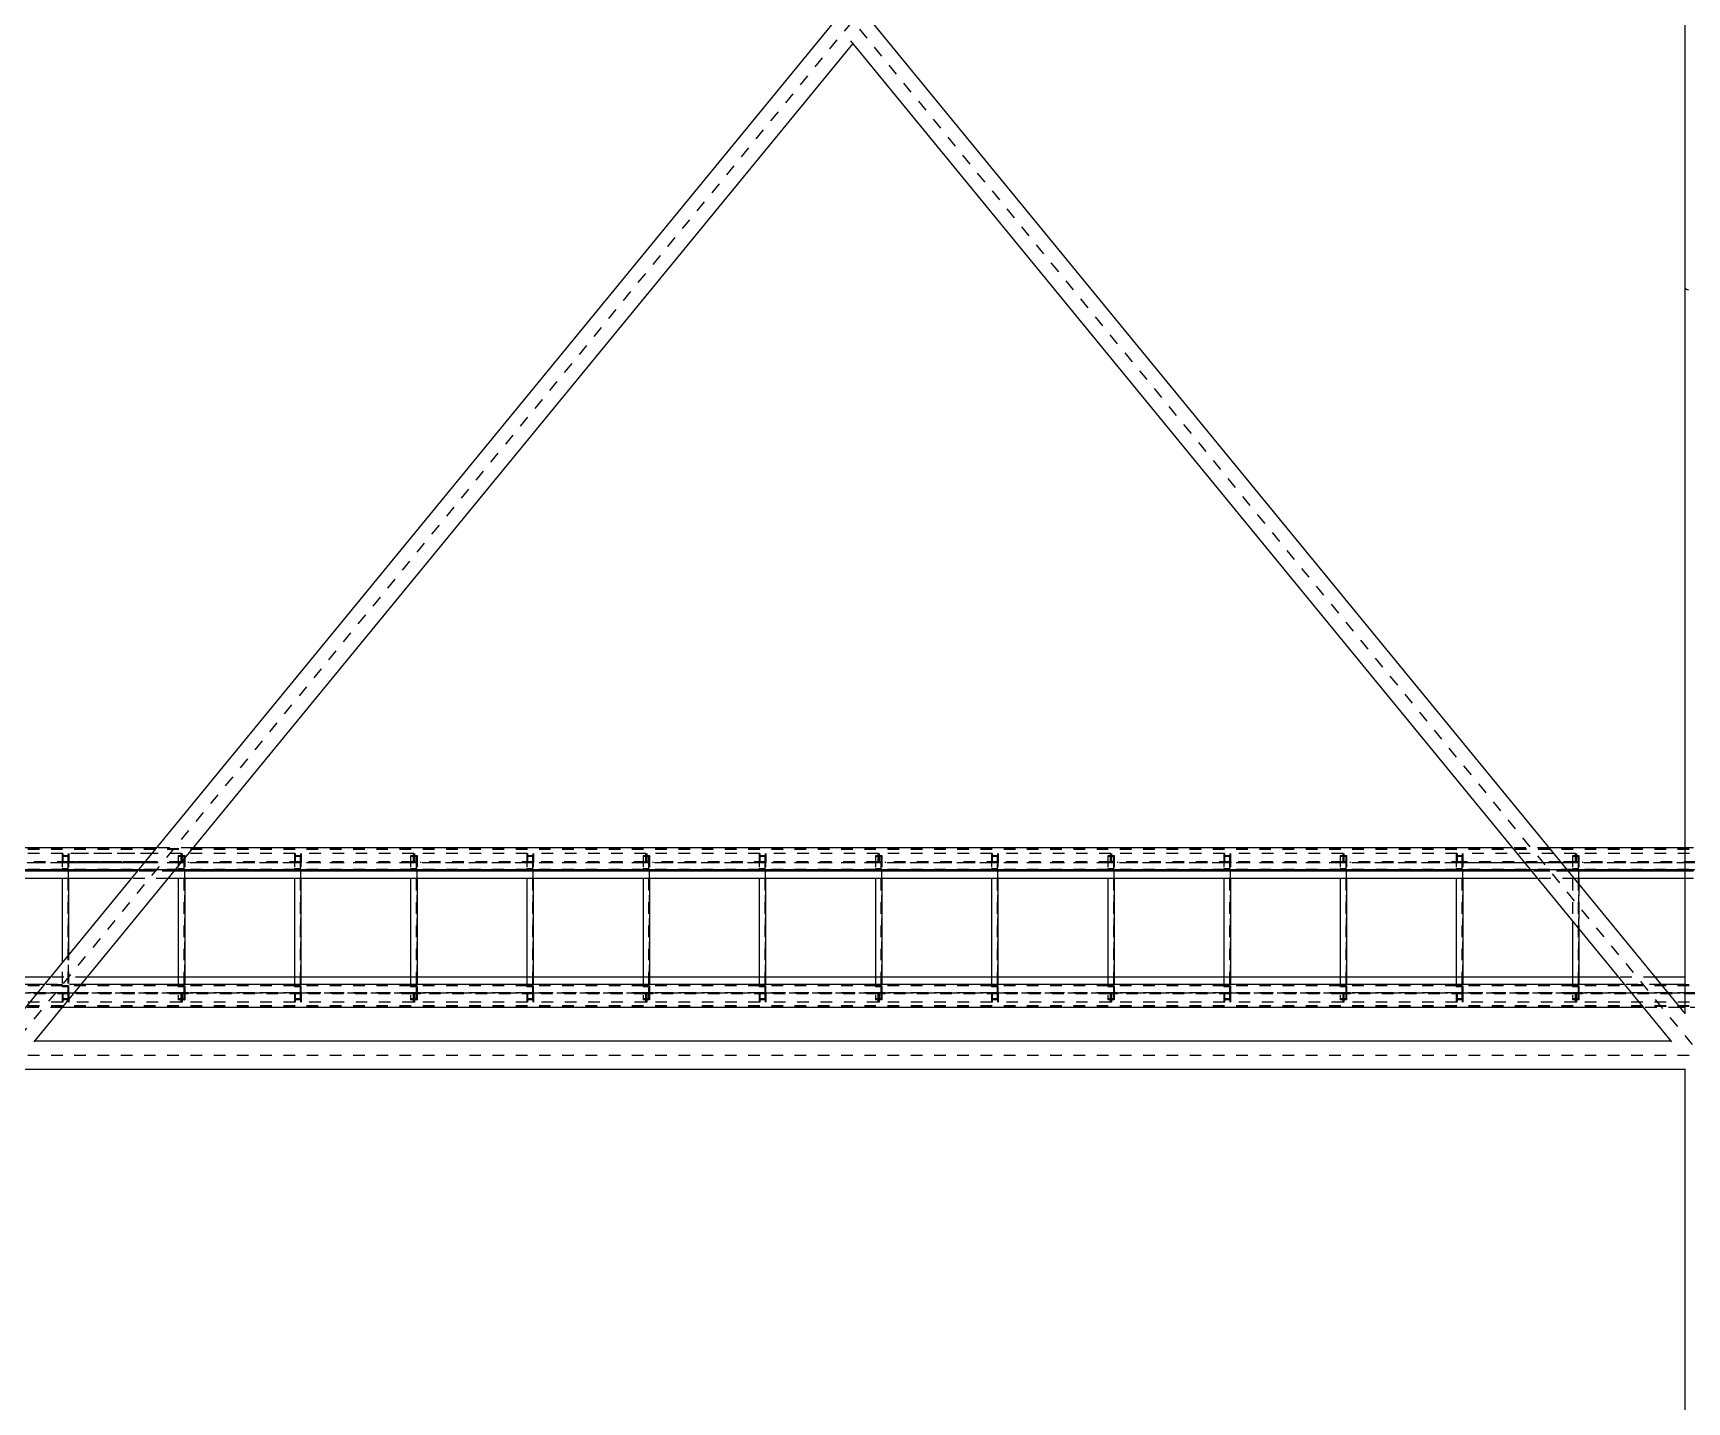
# Model space of a CAD drawing. Header units: millimetres. Extents: x 149919 to 150445, y 136651 to 136866.
# Drawn here: x 150278.31 to 150292.54, y 136688.6 to 136700.37 of the extents above; entities that cross this region are included whole.
import ezdxf

# ---------------------------------------------------------------- set-up
doc = ezdxf.new("R2010")
doc.units = ezdxf.units.MM
doc.header["$LTSCALE"] = 0.25
for name, pattern in [('CENTER', [50.8, 31.75, -6.35, 6.35, -6.35]), ('XKITLINE00', [0]), ('XKITLINE02', [4, 2, -2]), ('XKITLINE03', [6, 3, -1, 1, -1])]:
    doc.linetypes.add(name, pattern=pattern)

# ---------------------------------------------------------------- blocks, each defined once
blk = doc.blocks.new('çatıı')
at = {"color": 8, "linetype": 'CENTER'}
for p, q in [((13625, 5900.3), (15085, 4120.6)), ((13625, 4120.6), (15085, 5900.3)), ((13625, 4120.6), (15085, 4120.6))]:
    blk.add_line(p, q, dxfattribs=at)
at = {"color": 8, "linetype": 'XKITLINE00'}
for p, q in [((15071.3, 5854.6), (15071.3, 4780.4)), ((14370.4, 5010.9), (15071.3, 4156.4)), ((14339.2, 5010.4), (13638.6, 4156.4)), ((14355, 4991.2), (13650.3, 4132.1)), ((14353.2, 4993.4), (15059.8, 4132.1)), ((15071.3, 4780.4), (15071.7, 4780)), ((15071.3, 4780.4), (15071.3, 4156.2)), ((15071.3, 4780.4), (15071.7, 4779.9)), ((15072.7, 4779.6), (15071.7, 4780)), ((15072.7, 4779.4), (15071.7, 4779.9)), ((15074.3, 4779.3), (15072.7, 4779.6)), ((15074.3, 4778.9), (15072.7, 4779.4)), ((15059.2, 4132.7), (13650.7, 4132.7)), ((15071.7, 4108.4), (13638.3, 4108.4)), ((15071.3, 4108.4), (15071.3, 3598.6))]:
    blk.add_line(p, q, dxfattribs=at)
at = {"color": 7, "linetype": 'XKITLINE00'}
for p, q in [((13755.6, 4299), (13638.6, 4299)), ((14922.9, 4299), (13787.1, 4299)), ((15071.3, 4299), (14954.4, 4299)), ((13739.2, 4279), (13638.6, 4279)), ((13734.1, 4272.8), (13638.6, 4272.8)), ((13674.5, 4272.8), (13674.5, 4200.1)), ((13680, 4272.8), (13680, 4206.8)), ((14944.4, 4272.8), (13765.6, 4272.8)), ((14939.3, 4279), (13770.7, 4279)), ((13774.5, 4272.8), (13774.5, 4187.8)), ((13780, 4272.8), (13780, 4187.8)), ((13874.5, 4272.8), (13874.5, 4187.8)), ((13880, 4272.8), (13880, 4187.8)), ((13974.5, 4272.8), (13974.5, 4187.8)), ((13980, 4272.8), (13980, 4187.8)), ((14074.5, 4272.8), (14074.5, 4187.8)), ((14080, 4272.8), (14080, 4187.8)), ((14174.5, 4272.8), (14174.5, 4187.8)), ((14180, 4272.8), (14180, 4187.8)), ((14274.5, 4272.8), (14274.5, 4187.8)), ((14280, 4272.8), (14280, 4187.8)), ((14374.5, 4272.8), (14374.5, 4187.8)), ((14380, 4272.8), (14380, 4187.8)), ((14474.5, 4272.8), (14474.5, 4187.8)), ((14480, 4272.8), (14480, 4187.8)), ((14574.5, 4272.8), (14574.5, 4187.8)), ((14580, 4272.8), (14580, 4187.8)), ((14674.5, 4272.8), (14674.5, 4187.8)), ((14680, 4272.8), (14680, 4187.8)), ((14774.5, 4272.8), (14774.5, 4187.8)), ((14780, 4272.8), (14780, 4187.8)), ((14874.5, 4272.8), (14874.5, 4187.8)), ((14880, 4272.8), (14880, 4187.8)), ((15071.3, 4279), (14970.8, 4279)), ((15071.3, 4272.8), (14975.9, 4272.8)), ((14980, 4272.8), (14980, 4267.8)), ((14974.5, 4236.1), (14974.5, 4187.8)), ((14980, 4229.4), (14980, 4187.8)), ((13664.4, 4187.8), (13638.6, 4187.8)), ((15014.1, 4187.8), (13695.9, 4187.8)), ((15071.3, 4187.8), (15045.6, 4187.8)), ((13659.3, 4181.6), (13638.6, 4181.6)), ((15019.2, 4181.6), (13690.8, 4181.6)), ((15071.3, 4181.6), (15050.7, 4181.6)), ((15035.6, 4161.6), (13674.4, 4161.6)), ((15071.3, 4161.6), (15067.1, 4161.6))]:
    blk.add_line(p, q, dxfattribs=at)
at = {"color": 116, "linetype": 'XKITLINE02', "true_color": 0x136734}
for p, q in [((13787.1, 4299), (13755.6, 4299)), ((14954.4, 4299), (14922.9, 4299)), ((15098.6, 4299), (15071.3, 4299)), ((17635, 4298.1), (13535, 4298.1)), ((17635, 4297.6), (13535, 4297.6)), ((13680.3, 4286.3), (13577.2, 4286.3)), ((13675.1, 4294.3), (13638.3, 4294.3)), ((13680.3, 4287.1), (13639.8, 4287.1)), ((13776.7, 4287.1), (13674.3, 4287.1)), ((13746, 4287.1), (13674.3, 4287.1)), ((13674.3, 4287.1), (13674.3, 4286.3)), ((13745.4, 4286.3), (13674.3, 4286.3)), ((13674.5, 4294.3), (13674.5, 4286.3)), ((13674.5, 4292.3), (13674.5, 4291.6)), ((13680, 4292.3), (13674.5, 4292.3)), ((13674.5, 4292.3), (13674.5, 4168.3)), ((13674.5, 4292.3), (13674.5, 4272.8)), ((13680, 4292.3), (13674.5, 4292.3)), ((13679.3, 4291.2), (13674.5, 4291.6)), ((13675.1, 4294.3), (13675.1, 4287.1)), ((13679.3, 4292.3), (13679.3, 4168.3)), ((13679.3, 4291.2), (13679.3, 4281.3)), ((13777.2, 4294.3), (13679.6, 4294.3)), ((13751.9, 4294.3), (13679.6, 4294.3)), ((13679.6, 4294.3), (13679.6, 4287.1)), ((13680, 4292.3), (13680, 4280.3)), ((13680, 4292.3), (13680, 4168.3)), ((13680, 4292.3), (13680, 4272.8)), ((13680.2, 4294.3), (13680.2, 4286.3)), ((13680.3, 4287.1), (13680.3, 4286.3)), ((13777.2, 4286.3), (13745.4, 4286.3)), ((13771.4, 4287.1), (13771.4, 4286.3)), ((13774.5, 4292.3), (13774.5, 4168.3)), ((13774.5, 4292.3), (13774.5, 4272.8)), ((13780, 4292.3), (13774.5, 4292.3)), ((13774.5, 4292.3), (13774.5, 4291.6)), ((13780, 4292.3), (13774.5, 4292.3)), ((13779.3, 4291.2), (13774.5, 4291.6)), ((13776.7, 4294.3), (13776.7, 4287.1)), ((13777.2, 4294.3), (13777.2, 4286.3)), ((13875.1, 4294.3), (13777.2, 4294.3)), ((13777.2, 4294.3), (13777.2, 4286.3)), ((13880.3, 4286.3), (13777.2, 4286.3)), ((13777.8, 4294.3), (13777.8, 4287.1)), ((13880.3, 4287.1), (13777.8, 4287.1)), ((13779.3, 4292.3), (13779.3, 4168.3)), ((13779.3, 4291.2), (13779.3, 4281.3)), ((13780, 4292.3), (13780, 4168.3)), ((13780, 4292.3), (13780, 4272.8)), ((13780, 4292.3), (13780, 4280.3)), ((13783, 4287.1), (13783, 4286.3)), ((13976.7, 4287.1), (13874.3, 4287.1)), ((13880.2, 4287.1), (13874.3, 4287.1)), ((13874.3, 4287.1), (13874.3, 4286.3)), ((13977.2, 4286.3), (13874.3, 4286.3)), ((13875.1, 4294.3), (13874.5, 4294.3)), ((13874.5, 4294.3), (13874.5, 4286.3)), ((13874.5, 4292.3), (13874.5, 4168.3)), ((13874.5, 4292.3), (13874.5, 4272.8)), ((13880, 4292.3), (13874.5, 4292.3)), ((13874.5, 4292.3), (13874.5, 4291.6)), ((13880, 4292.3), (13874.5, 4292.3)), ((13879.3, 4291.2), (13874.5, 4291.6)), ((13880.3, 4286.3), (13874.5, 4286.3)), ((13875.1, 4294.3), (13875.1, 4287.1)), ((13880.3, 4287.1), (13875.1, 4287.1)), ((13879.3, 4292.3), (13879.3, 4168.3)), ((13879.3, 4291.2), (13879.3, 4281.3)), ((13977.2, 4294.3), (13879.6, 4294.3)), ((13879.6, 4294.3), (13879.6, 4287.1)), ((13880, 4292.3), (13880, 4168.3)), ((13880, 4292.3), (13880, 4272.8)), ((13880, 4292.3), (13880, 4280.3)), ((13880.2, 4294.3), (13880.2, 4286.3)), ((13880.3, 4287.1), (13880.3, 4286.3)), ((13971.4, 4287.1), (13971.4, 4286.3)), ((13974.5, 4292.3), (13974.5, 4168.3)), ((13974.5, 4292.3), (13974.5, 4272.8)), ((13980, 4292.3), (13974.5, 4292.3)), ((13974.5, 4292.3), (13974.5, 4291.6)), ((13980, 4292.3), (13974.5, 4292.3)), ((13979.3, 4291.2), (13974.5, 4291.6)), ((13976.7, 4294.3), (13976.7, 4287.1)), ((13977.2, 4294.3), (13977.2, 4286.3)), ((14075.1, 4294.3), (13977.2, 4294.3)), ((13977.2, 4294.3), (13977.2, 4286.3)), ((14080.3, 4286.3), (13977.2, 4286.3)), ((13977.8, 4294.3), (13977.8, 4287.1)), ((14080.3, 4287.1), (13977.8, 4287.1)), ((13979.3, 4292.3), (13979.3, 4168.3)), ((13979.3, 4291.2), (13979.3, 4281.3)), ((13980, 4292.3), (13980, 4168.3)), ((13980, 4292.3), (13980, 4272.8)), ((13980, 4292.3), (13980, 4280.3)), ((13983, 4287.1), (13983, 4286.3)), ((14176.7, 4287.1), (14074.3, 4287.1)), ((14080.2, 4287.1), (14074.3, 4287.1)), ((14074.3, 4287.1), (14074.3, 4286.3)), ((14177.2, 4286.3), (14074.3, 4286.3)), ((14075.1, 4294.3), (14074.5, 4294.3)), ((14074.5, 4294.3), (14074.5, 4286.3)), ((14074.5, 4292.3), (14074.5, 4168.3)), ((14074.5, 4292.3), (14074.5, 4272.8)), ((14080, 4292.3), (14074.5, 4292.3)), ((14074.5, 4292.3), (14074.5, 4291.6)), ((14080, 4292.3), (14074.5, 4292.3)), ((14079.3, 4291.2), (14074.5, 4291.6)), ((14080.3, 4286.3), (14074.5, 4286.3)), ((14075.1, 4294.3), (14075.1, 4287.1)), ((14080.3, 4287.1), (14075.1, 4287.1)), ((14079.3, 4292.3), (14079.3, 4168.3)), ((14079.3, 4291.2), (14079.3, 4281.3)), ((14177.2, 4294.3), (14079.6, 4294.3)), ((14079.6, 4294.3), (14079.6, 4287.1)), ((14080, 4292.3), (14080, 4168.3)), ((14080, 4292.3), (14080, 4272.8)), ((14080, 4292.3), (14080, 4280.3)), ((14080.2, 4294.3), (14080.2, 4286.3)), ((14080.3, 4287.1), (14080.3, 4286.3)), ((14171.4, 4287.1), (14171.4, 4286.3)), ((14174.5, 4292.3), (14174.5, 4168.3)), ((14174.5, 4292.3), (14174.5, 4272.8)), ((14180, 4292.3), (14174.5, 4292.3)), ((14174.5, 4292.3), (14174.5, 4291.6)), ((14180, 4292.3), (14174.5, 4292.3)), ((14179.3, 4291.2), (14174.5, 4291.6)), ((14176.7, 4294.3), (14176.7, 4287.1)), ((14275.1, 4294.3), (14177.2, 4294.3)), ((14177.2, 4294.3), (14177.2, 4286.3)), ((14177.2, 4294.3), (14177.2, 4286.3)), ((14280.3, 4286.3), (14177.2, 4286.3)), ((14177.8, 4294.3), (14177.8, 4287.1)), ((14280.3, 4287.1), (14177.8, 4287.1)), ((14179.3, 4292.3), (14179.3, 4168.3)), ((14179.3, 4291.2), (14179.3, 4281.3)), ((14180, 4292.3), (14180, 4168.3)), ((14180, 4292.3), (14180, 4272.8)), ((14180, 4292.3), (14180, 4280.3)), ((14183, 4287.1), (14183, 4286.3)), ((14376.7, 4287.1), (14274.3, 4287.1)), ((14280.2, 4287.1), (14274.3, 4287.1)), ((14274.3, 4287.1), (14274.3, 4286.3)), ((14377.2, 4286.3), (14274.3, 4286.3)), ((14275.1, 4294.3), (14274.5, 4294.3)), ((14274.5, 4294.3), (14274.5, 4286.3)), ((14274.5, 4292.3), (14274.5, 4168.3)), ((14274.5, 4292.3), (14274.5, 4272.8)), ((14280, 4292.3), (14274.5, 4292.3)), ((14274.5, 4292.3), (14274.5, 4291.6)), ((14280, 4292.3), (14274.5, 4292.3)), ((14279.3, 4291.2), (14274.5, 4291.6)), ((14280.3, 4286.3), (14274.5, 4286.3)), ((14275.1, 4294.3), (14275.1, 4287.1)), ((14280.3, 4287.1), (14275.1, 4287.1)), ((14279.3, 4292.3), (14279.3, 4168.3)), ((14279.3, 4291.2), (14279.3, 4281.3)), ((14377.2, 4294.3), (14279.6, 4294.3)), ((14279.6, 4294.3), (14279.6, 4287.1)), ((14280, 4292.3), (14280, 4168.3)), ((14280, 4292.3), (14280, 4272.8)), ((14280, 4292.3), (14280, 4280.3)), ((14280.2, 4294.3), (14280.2, 4286.3)), ((14280.3, 4287.1), (14280.3, 4286.3)), ((14371.4, 4287.1), (14371.4, 4286.3)), ((14374.5, 4292.3), (14374.5, 4168.3)), ((14374.5, 4292.3), (14374.5, 4272.8)), ((14380, 4292.3), (14374.5, 4292.3)), ((14374.5, 4292.3), (14374.5, 4291.6)), ((14380, 4292.3), (14374.5, 4292.3)), ((14379.3, 4291.2), (14374.5, 4291.6)), ((14376.7, 4294.3), (14376.7, 4287.1)), ((14377.2, 4294.3), (14377.2, 4286.3)), ((14475.1, 4294.3), (14377.2, 4294.3)), ((14377.2, 4294.3), (14377.2, 4286.3)), ((14480.3, 4286.3), (14377.2, 4286.3)), ((14380, 4286.3), (14377.2, 4286.3)), ((14377.8, 4294.3), (14377.8, 4287.1)), ((14480.3, 4287.1), (14377.8, 4287.1)), ((14379.3, 4292.3), (14379.3, 4168.3)), ((14379.3, 4291.2), (14379.3, 4281.3)), ((14380, 4292.3), (14380, 4168.3)), ((14380, 4292.3), (14380, 4272.8)), ((14380, 4292.3), (14380, 4280.3)), ((14383, 4287.1), (14383, 4286.3)), ((14576.7, 4287.1), (14474.3, 4287.1)), ((14480.2, 4287.1), (14474.3, 4287.1)), ((14474.3, 4287.1), (14474.3, 4286.3)), ((14577.2, 4286.3), (14474.3, 4286.3)), ((14474.5, 4294.3), (14474.5, 4286.3)), ((14474.5, 4292.3), (14474.5, 4168.3)), ((14474.5, 4292.3), (14474.5, 4272.8)), ((14480, 4292.3), (14474.5, 4292.3)), ((14474.5, 4292.3), (14474.5, 4291.6)), ((14480, 4292.3), (14474.5, 4292.3)), ((14479.3, 4291.2), (14474.5, 4291.6)), ((14475.1, 4294.3), (14475.1, 4287.1)), ((14479.3, 4292.3), (14479.3, 4168.3)), ((14479.3, 4291.2), (14479.3, 4281.3)), ((14577.2, 4294.3), (14479.6, 4294.3)), ((14479.6, 4294.3), (14479.6, 4287.1)), ((14480, 4292.3), (14480, 4168.3)), ((14480, 4292.3), (14480, 4272.8)), ((14480, 4292.3), (14480, 4280.3)), ((14480.2, 4294.3), (14480.2, 4286.3)), ((14480.3, 4287.1), (14480.3, 4286.3)), ((14571.4, 4287.1), (14571.4, 4286.3)), ((14574.5, 4292.3), (14574.5, 4168.3)), ((14574.5, 4292.3), (14574.5, 4272.8)), ((14580, 4292.3), (14574.5, 4292.3)), ((14574.5, 4292.3), (14574.5, 4291.6)), ((14580, 4292.3), (14574.5, 4292.3)), ((14579.3, 4291.2), (14574.5, 4291.6)), ((14576.7, 4294.3), (14576.7, 4287.1)), ((14675.1, 4294.3), (14577.2, 4294.3)), ((14577.2, 4294.3), (14577.2, 4286.3)), ((14577.2, 4294.3), (14577.2, 4286.3)), ((14680.3, 4286.3), (14577.2, 4286.3)), ((14580, 4286.3), (14577.2, 4286.3)), ((14577.8, 4294.3), (14577.8, 4287.1)), ((14680.3, 4287.1), (14577.8, 4287.1)), ((14579.3, 4292.3), (14579.3, 4168.3)), ((14579.3, 4291.2), (14579.3, 4281.3)), ((14580, 4292.3), (14580, 4168.3)), ((14580, 4292.3), (14580, 4272.8)), ((14580, 4292.3), (14580, 4280.3)), ((14583, 4287.1), (14583, 4286.3)), ((14776.7, 4287.1), (14674.3, 4287.1)), ((14680.2, 4287.1), (14674.3, 4287.1)), ((14674.3, 4287.1), (14674.3, 4286.3)), ((14777.2, 4286.3), (14674.3, 4286.3)), ((14674.5, 4294.3), (14674.5, 4286.3)), ((14674.5, 4292.3), (14674.5, 4168.3)), ((14674.5, 4292.3), (14674.5, 4272.8)), ((14680, 4292.3), (14674.5, 4292.3)), ((14674.5, 4292.3), (14674.5, 4291.6)), ((14680, 4292.3), (14674.5, 4292.3)), ((14679.3, 4291.2), (14674.5, 4291.6)), ((14675.1, 4294.3), (14675.1, 4287.1)), ((14679.3, 4292.3), (14679.3, 4168.3)), ((14679.3, 4291.2), (14679.3, 4281.3)), ((14777.2, 4294.3), (14679.6, 4294.3)), ((14679.6, 4294.3), (14679.6, 4287.1)), ((14680, 4292.3), (14680, 4168.3)), ((14680, 4292.3), (14680, 4272.8)), ((14680, 4292.3), (14680, 4280.3)), ((14680.2, 4294.3), (14680.2, 4286.3)), ((14680.3, 4287.1), (14680.3, 4286.3)), ((14771.4, 4287.1), (14771.4, 4286.3)), ((14774.5, 4292.3), (14774.5, 4168.3)), ((14774.5, 4292.3), (14774.5, 4272.8)), ((14780, 4292.3), (14774.5, 4292.3)), ((14774.5, 4292.3), (14774.5, 4291.6)), ((14780, 4292.3), (14774.5, 4292.3)), ((14779.3, 4291.2), (14774.5, 4291.6)), ((14776.7, 4294.3), (14776.7, 4287.1)), ((14875.1, 4294.3), (14777.2, 4294.3)), ((14777.2, 4294.3), (14777.2, 4286.3)), ((14777.2, 4294.3), (14777.2, 4286.3)), ((14880.3, 4286.3), (14777.2, 4286.3)), ((14780, 4286.3), (14777.2, 4286.3)), ((14777.8, 4294.3), (14777.8, 4287.1)), ((14880.3, 4287.1), (14777.8, 4287.1)), ((14779.3, 4292.3), (14779.3, 4168.3)), ((14779.3, 4291.2), (14779.3, 4281.3)), ((14780, 4292.3), (14780, 4168.3)), ((14780, 4292.3), (14780, 4272.8)), ((14780, 4292.3), (14780, 4280.3)), ((14783, 4287.1), (14783, 4286.3)), ((14964.2, 4287.1), (14874.3, 4287.1)), ((14874.3, 4287.1), (14874.3, 4286.3)), ((14964.8, 4286.3), (14874.3, 4286.3)), ((14874.5, 4294.3), (14874.5, 4286.3)), ((14874.5, 4292.3), (14874.5, 4168.3)), ((14874.5, 4292.3), (14874.5, 4272.8)), ((14880, 4292.3), (14874.5, 4292.3)), ((14874.5, 4292.3), (14874.5, 4291.6)), ((14880, 4292.3), (14874.5, 4292.3)), ((14879.3, 4291.2), (14874.5, 4291.6)), ((14875.1, 4294.3), (14875.1, 4287.1)), ((14879.3, 4292.3), (14879.3, 4168.3)), ((14879.3, 4291.2), (14879.3, 4281.3)), ((14958.2, 4294.3), (14879.6, 4294.3)), ((14879.6, 4294.3), (14879.6, 4287.1)), ((14880, 4292.3), (14880, 4168.3)), ((14880, 4292.3), (14880, 4272.8)), ((14880, 4292.3), (14880, 4280.3)), ((14880.2, 4294.3), (14880.2, 4286.3)), ((14880.3, 4287.1), (14880.3, 4286.3)), ((14977.2, 4294.3), (14958.2, 4294.3)), ((14976.7, 4287.1), (14964.2, 4287.1)), ((14977.2, 4286.3), (14964.6, 4286.3)), ((14971.4, 4287.1), (14971.4, 4286.3)), ((14974.5, 4292.3), (14974.5, 4291.6)), ((14980, 4292.3), (14974.5, 4292.3)), ((14974.5, 4292.3), (14974.5, 4168.3)), ((14974.5, 4292.3), (14974.5, 4236.1)), ((14980, 4292.3), (14974.5, 4292.3)), ((14979.3, 4291.2), (14974.5, 4291.6)), ((14976.7, 4294.3), (14976.7, 4287.1)), ((15075.1, 4294.3), (14977.2, 4294.3)), ((14977.2, 4294.3), (14977.2, 4286.3)), ((14977.2, 4294.3), (14977.2, 4286.3)), ((15080.3, 4286.3), (14977.2, 4286.3)), ((15074.3, 4286.3), (14977.2, 4286.3)), ((14977.8, 4294.3), (14977.8, 4287.1)), ((15080.3, 4287.1), (14977.8, 4287.1)), ((14979.3, 4292.3), (14979.3, 4168.3)), ((14979.3, 4291.2), (14979.3, 4281.3)), ((14980, 4292.3), (14980, 4280.3)), ((14980, 4292.3), (14980, 4168.3)), ((14980, 4292.3), (14980, 4272.8)), ((14983, 4287.1), (14983, 4286.3)), ((17635, 4280.3), (13535, 4280.3)), ((17635, 4280.3), (13535, 4280.3)), ((17635, 4279.8), (13535, 4279.8)), ((17635, 4279.4), (13535, 4279.4)), ((17635, 4279), (13535, 4279)), ((13679.3, 4281.3), (13674.5, 4281)), ((13674.5, 4281), (13674.5, 4280.3)), ((13680, 4280.3), (13674.5, 4280.3)), ((13765.6, 4272.8), (13734.1, 4272.8)), ((13770.7, 4279), (13739.2, 4279)), ((13779.3, 4281.3), (13774.5, 4281)), ((13774.5, 4281), (13774.5, 4280.3)), ((13780, 4280.3), (13774.5, 4280.3)), ((13879.3, 4281.3), (13874.5, 4281)), ((13874.5, 4281), (13874.5, 4280.3)), ((13880, 4280.3), (13874.5, 4280.3)), ((13979.3, 4281.3), (13974.5, 4281)), ((13974.5, 4281), (13974.5, 4280.3)), ((13980, 4280.3), (13974.5, 4280.3)), ((14079.3, 4281.3), (14074.5, 4281)), ((14074.5, 4281), (14074.5, 4280.3)), ((14080, 4280.3), (14074.5, 4280.3)), ((14179.3, 4281.3), (14174.5, 4281)), ((14174.5, 4281), (14174.5, 4280.3)), ((14180, 4280.3), (14174.5, 4280.3)), ((14279.3, 4281.3), (14274.5, 4281)), ((14274.5, 4281), (14274.5, 4280.3)), ((14280, 4280.3), (14274.5, 4280.3)), ((14379.3, 4281.3), (14374.5, 4281)), ((14374.5, 4281), (14374.5, 4280.3)), ((14380, 4280.3), (14374.5, 4280.3)), ((14479.3, 4281.3), (14474.5, 4281)), ((14474.5, 4281), (14474.5, 4280.3)), ((14480, 4280.3), (14474.5, 4280.3)), ((14579.3, 4281.3), (14574.5, 4281)), ((14574.5, 4281), (14574.5, 4280.3)), ((14580, 4280.3), (14574.5, 4280.3)), ((14679.3, 4281.3), (14674.5, 4281)), ((14674.5, 4281), (14674.5, 4280.3)), ((14680, 4280.3), (14674.5, 4280.3)), ((14779.3, 4281.3), (14774.5, 4281)), ((14774.5, 4281), (14774.5, 4280.3)), ((14780, 4280.3), (14774.5, 4280.3)), ((14879.3, 4281.3), (14874.5, 4281)), ((14874.5, 4281), (14874.5, 4280.3)), ((14880, 4280.3), (14874.5, 4280.3)), ((14970.8, 4279), (14939.3, 4279)), ((14975.9, 4272.8), (14944.4, 4272.8)), ((14979.3, 4281.3), (14974.5, 4281)), ((14974.5, 4281), (14974.5, 4280.3)), ((14980, 4280.3), (14974.5, 4280.3)), ((15098.6, 4279), (15071.3, 4279)), ((15098.6, 4272.8), (15071.3, 4272.8)), ((14980, 4267.8), (14980, 4229.4)), ((13695.9, 4187.8), (13664.4, 4187.8)), ((15045.6, 4187.8), (15014.1, 4187.8)), ((15111.7, 4187.8), (15071.3, 4187.8)), ((17635, 4181.1), (13535, 4181.1)), ((17635, 4180.7), (13535, 4180.7)), ((17635, 4180.3), (13535, 4180.3)), ((17635, 4180.2), (13535, 4180.2)), ((13680.3, 4174.3), (13577.2, 4174.3)), ((13680.3, 4173.5), (13577.8, 4173.5)), ((13690.8, 4181.6), (13659.3, 4181.6)), ((13777.2, 4174.3), (13674.3, 4174.3)), ((13674.3, 4174.3), (13674.3, 4173.5)), ((13776.7, 4173.5), (13674.3, 4173.5)), ((13674.5, 4180.3), (13674.5, 4179.6)), ((13680, 4180.3), (13674.5, 4180.3)), ((13679.3, 4179.2), (13674.5, 4179.6)), ((13674.5, 4174.3), (13674.5, 4166.3)), ((13675.1, 4173.5), (13675.1, 4166.3)), ((13679.3, 4179.2), (13679.3, 4169.3)), ((13679.6, 4173.5), (13679.6, 4166.3)), ((13680, 4180.3), (13680, 4168.3)), ((13680.2, 4174.3), (13680.2, 4166.3)), ((13680.3, 4174.3), (13680.3, 4173.5)), ((13771.4, 4174.3), (13771.4, 4173.5)), ((13774.5, 4180.3), (13774.5, 4179.6)), ((13780, 4180.3), (13774.5, 4180.3)), ((13779.3, 4179.2), (13774.5, 4179.6)), ((13776.7, 4173.5), (13776.7, 4166.3)), ((13777.2, 4174.3), (13777.2, 4166.3)), ((13783, 4174.3), (13777.2, 4174.3)), ((13777.2, 4174.3), (13777.2, 4166.3)), ((13783, 4173.5), (13777.8, 4173.5)), ((13777.8, 4173.5), (13777.8, 4166.3)), ((13880.3, 4173.5), (13777.8, 4173.5)), ((13779.3, 4179.2), (13779.3, 4169.3)), ((13780, 4180.3), (13780, 4168.3)), ((13880.3, 4174.3), (13780, 4174.3)), ((13783, 4174.3), (13783, 4173.5)), ((13977.2, 4174.3), (13874.3, 4174.3)), ((13874.3, 4174.3), (13874.3, 4173.5)), ((13976.7, 4173.5), (13874.3, 4173.5)), ((13874.5, 4180.3), (13874.5, 4179.6)), ((13880, 4180.3), (13874.5, 4180.3)), ((13879.3, 4179.2), (13874.5, 4179.6)), ((13874.5, 4174.3), (13874.5, 4166.3)), ((13875.1, 4173.5), (13875.1, 4166.3)), ((13879.3, 4179.2), (13879.3, 4169.3)), ((13879.6, 4173.5), (13879.6, 4166.3)), ((13880, 4180.3), (13880, 4168.3)), ((13880.2, 4174.3), (13880.2, 4166.3)), ((13880.3, 4174.3), (13880.3, 4173.5)), ((13971.4, 4174.3), (13971.4, 4173.5)), ((13974.5, 4180.3), (13974.5, 4179.6)), ((13980, 4180.3), (13974.5, 4180.3)), ((13979.3, 4179.2), (13974.5, 4179.6)), ((13976.7, 4173.5), (13976.7, 4166.3)), ((13977.2, 4174.3), (13977.2, 4166.3)), ((13983, 4174.3), (13977.2, 4174.3)), ((13977.2, 4174.3), (13977.2, 4166.3)), ((13983, 4173.5), (13977.8, 4173.5)), ((13977.8, 4173.5), (13977.8, 4166.3)), ((14080.3, 4173.5), (13977.8, 4173.5)), ((13979.3, 4179.2), (13979.3, 4169.3)), ((13980, 4180.3), (13980, 4168.3)), ((14080.3, 4174.3), (13980, 4174.3)), ((13983, 4174.3), (13983, 4173.5)), ((14177.2, 4174.3), (14074.3, 4174.3)), ((14074.3, 4174.3), (14074.3, 4173.5)), ((14176.7, 4173.5), (14074.3, 4173.5)), ((14074.5, 4180.3), (14074.5, 4179.6)), ((14080, 4180.3), (14074.5, 4180.3)), ((14079.3, 4179.2), (14074.5, 4179.6)), ((14074.5, 4174.3), (14074.5, 4166.3)), ((14075.1, 4173.5), (14075.1, 4166.3)), ((14079.3, 4179.2), (14079.3, 4169.3)), ((14079.6, 4173.5), (14079.6, 4166.3)), ((14080, 4180.3), (14080, 4168.3)), ((14080.2, 4174.3), (14080.2, 4166.3)), ((14080.3, 4174.3), (14080.3, 4173.5)), ((14171.4, 4174.3), (14171.4, 4173.5)), ((14174.5, 4180.3), (14174.5, 4179.6)), ((14180, 4180.3), (14174.5, 4180.3)), ((14179.3, 4179.2), (14174.5, 4179.6)), ((14176.7, 4173.5), (14176.7, 4166.3)), ((14183, 4174.3), (14177.2, 4174.3)), ((14177.2, 4174.3), (14177.2, 4166.3)), ((14177.2, 4174.3), (14177.2, 4166.3)), ((14183, 4173.5), (14177.8, 4173.5)), ((14177.8, 4173.5), (14177.8, 4166.3)), ((14280.3, 4173.5), (14177.8, 4173.5)), ((14179.3, 4179.2), (14179.3, 4169.3)), ((14180, 4180.3), (14180, 4168.3)), ((14280.3, 4174.3), (14180, 4174.3)), ((14183, 4174.3), (14183, 4173.5)), ((14377.2, 4174.3), (14274.3, 4174.3)), ((14274.3, 4174.3), (14274.3, 4173.5)), ((14376.7, 4173.5), (14274.3, 4173.5)), ((14274.5, 4180.3), (14274.5, 4179.6)), ((14280, 4180.3), (14274.5, 4180.3)), ((14279.3, 4179.2), (14274.5, 4179.6)), ((14274.5, 4174.3), (14274.5, 4166.3)), ((14275.1, 4173.5), (14275.1, 4166.3)), ((14279.3, 4179.2), (14279.3, 4169.3)), ((14279.6, 4173.5), (14279.6, 4166.3)), ((14280, 4180.3), (14280, 4168.3)), ((14280.2, 4174.3), (14280.2, 4166.3)), ((14280.3, 4174.3), (14280.3, 4173.5)), ((14371.4, 4174.3), (14371.4, 4173.5)), ((14374.5, 4180.3), (14374.5, 4179.6)), ((14380, 4180.3), (14374.5, 4180.3)), ((14379.3, 4179.2), (14374.5, 4179.6)), ((14376.7, 4173.5), (14376.7, 4166.3)), ((14377.2, 4174.3), (14377.2, 4166.3)), ((14383, 4174.3), (14377.2, 4174.3)), ((14377.2, 4174.3), (14377.2, 4166.3)), ((14383, 4173.5), (14377.8, 4173.5)), ((14377.8, 4173.5), (14377.8, 4166.3)), ((14480.3, 4173.5), (14377.8, 4173.5)), ((14379.3, 4179.2), (14379.3, 4169.3)), ((14380, 4180.3), (14380, 4168.3)), ((14480.3, 4174.3), (14380, 4174.3)), ((14383, 4174.3), (14383, 4173.5)), ((14577.2, 4174.3), (14474.3, 4174.3)), ((14474.3, 4174.3), (14474.3, 4173.5)), ((14576.7, 4173.5), (14474.3, 4173.5)), ((14474.5, 4180.3), (14474.5, 4179.6)), ((14480, 4180.3), (14474.5, 4180.3)), ((14479.3, 4179.2), (14474.5, 4179.6)), ((14474.5, 4174.3), (14474.5, 4166.3)), ((14475.1, 4173.5), (14475.1, 4166.3)), ((14479.3, 4179.2), (14479.3, 4169.3)), ((14479.6, 4173.5), (14479.6, 4166.3)), ((14480, 4180.3), (14480, 4168.3)), ((14480.2, 4174.3), (14480.2, 4166.3)), ((14480.3, 4174.3), (14480.3, 4173.5)), ((14571.4, 4174.3), (14571.4, 4173.5)), ((14574.5, 4180.3), (14574.5, 4179.6)), ((14580, 4180.3), (14574.5, 4180.3)), ((14579.3, 4179.2), (14574.5, 4179.6)), ((14576.7, 4173.5), (14576.7, 4166.3)), ((14583, 4174.3), (14577.2, 4174.3)), ((14577.2, 4174.3), (14577.2, 4166.3)), ((14577.2, 4174.3), (14577.2, 4166.3)), ((14583, 4173.5), (14577.8, 4173.5)), ((14577.8, 4173.5), (14577.8, 4166.3)), ((14680.3, 4173.5), (14577.8, 4173.5)), ((14579.3, 4179.2), (14579.3, 4169.3)), ((14580, 4180.3), (14580, 4168.3)), ((14680.3, 4174.3), (14580, 4174.3)), ((14583, 4174.3), (14583, 4173.5)), ((14777.2, 4174.3), (14674.3, 4174.3)), ((14674.3, 4174.3), (14674.3, 4173.5)), ((14776.7, 4173.5), (14674.3, 4173.5)), ((14674.5, 4180.3), (14674.5, 4179.6)), ((14680, 4180.3), (14674.5, 4180.3)), ((14679.3, 4179.2), (14674.5, 4179.6)), ((14674.5, 4174.3), (14674.5, 4166.3)), ((14675.1, 4173.5), (14675.1, 4166.3)), ((14679.3, 4179.2), (14679.3, 4169.3)), ((14679.6, 4173.5), (14679.6, 4166.3)), ((14680, 4180.3), (14680, 4168.3)), ((14680.2, 4174.3), (14680.2, 4166.3)), ((14680.3, 4174.3), (14680.3, 4173.5)), ((14771.4, 4174.3), (14771.4, 4173.5)), ((14774.5, 4180.3), (14774.5, 4179.6)), ((14780, 4180.3), (14774.5, 4180.3)), ((14779.3, 4179.2), (14774.5, 4179.6)), ((14776.7, 4173.5), (14776.7, 4166.3)), ((14783, 4174.3), (14777.2, 4174.3)), ((14777.2, 4174.3), (14777.2, 4166.3)), ((14777.2, 4174.3), (14777.2, 4166.3)), ((14783, 4173.5), (14777.8, 4173.5)), ((14777.8, 4173.5), (14777.8, 4166.3)), ((14880.3, 4173.5), (14777.8, 4173.5)), ((14779.3, 4179.2), (14779.3, 4169.3)), ((14780, 4180.3), (14780, 4168.3)), ((14880.3, 4174.3), (14780, 4174.3)), ((14783, 4174.3), (14783, 4173.5)), ((14977.2, 4174.3), (14874.3, 4174.3)), ((14874.3, 4174.3), (14874.3, 4173.5)), ((14976.7, 4173.5), (14874.3, 4173.5)), ((14874.5, 4180.3), (14874.5, 4179.6)), ((14880, 4180.3), (14874.5, 4180.3)), ((14879.3, 4179.2), (14874.5, 4179.6)), ((14874.5, 4174.3), (14874.5, 4166.3)), ((14875.1, 4173.5), (14875.1, 4166.3)), ((14879.3, 4179.2), (14879.3, 4169.3)), ((14879.6, 4173.5), (14879.6, 4166.3)), ((14880, 4180.3), (14880, 4168.3)), ((14880.2, 4174.3), (14880.2, 4166.3)), ((14880.3, 4174.3), (14880.3, 4173.5)), ((14971.4, 4174.3), (14971.4, 4173.5)), ((14974.5, 4180.3), (14974.5, 4179.6)), ((14980, 4180.3), (14974.5, 4180.3)), ((14979.3, 4179.2), (14974.5, 4179.6)), ((14976.7, 4173.5), (14976.7, 4166.3)), ((14983, 4174.3), (14977.2, 4174.3)), ((14977.2, 4174.3), (14977.2, 4166.3)), ((15080.3, 4174.3), (14977.2, 4174.3)), ((14977.2, 4174.3), (14977.2, 4166.3)), ((14983, 4173.5), (14977.8, 4173.5)), ((14977.8, 4173.5), (14977.8, 4166.3)), ((15080.3, 4173.5), (14977.8, 4173.5)), ((14979.3, 4179.2), (14979.3, 4169.3)), ((14980, 4180.3), (14980, 4168.3)), ((14983, 4174.3), (14983, 4173.5)), ((15050.7, 4181.6), (15019.2, 4181.6)), ((15110.3, 4181.6), (15071.3, 4181.6)), ((17635, 4163), (13535, 4163)), ((17635, 4162.4), (13535, 4162.4)), ((13675.1, 4166.3), (13577.2, 4166.3)), ((13674.4, 4161.6), (13642.9, 4161.6)), ((13679.3, 4169.3), (13674.5, 4169)), ((13674.5, 4169), (13674.5, 4168.3)), ((13680, 4168.3), (13674.5, 4168.3)), ((13680, 4168.3), (13674.5, 4168.3)), ((13777.2, 4166.3), (13679.6, 4166.3)), ((13779.3, 4169.3), (13774.5, 4169)), ((13774.5, 4169), (13774.5, 4168.3)), ((13780, 4168.3), (13774.5, 4168.3)), ((13780, 4168.3), (13774.5, 4168.3)), ((13777.8, 4166.3), (13777.2, 4166.3)), ((13875.1, 4166.3), (13777.2, 4166.3)), ((13879.3, 4169.3), (13874.5, 4169)), ((13874.5, 4169), (13874.5, 4168.3)), ((13880, 4168.3), (13874.5, 4168.3)), ((13880, 4168.3), (13874.5, 4168.3)), ((13977.2, 4166.3), (13879.6, 4166.3)), ((13979.3, 4169.3), (13974.5, 4169)), ((13974.5, 4169), (13974.5, 4168.3)), ((13980, 4168.3), (13974.5, 4168.3)), ((13980, 4168.3), (13974.5, 4168.3)), ((13977.8, 4166.3), (13977.2, 4166.3)), ((14075.1, 4166.3), (13977.2, 4166.3)), ((14079.3, 4169.3), (14074.5, 4169)), ((14074.5, 4169), (14074.5, 4168.3)), ((14080, 4168.3), (14074.5, 4168.3)), ((14080, 4168.3), (14074.5, 4168.3)), ((14177.2, 4166.3), (14079.6, 4166.3)), ((14179.3, 4169.3), (14174.5, 4169)), ((14174.5, 4169), (14174.5, 4168.3)), ((14180, 4168.3), (14174.5, 4168.3)), ((14180, 4168.3), (14174.5, 4168.3)), ((14177.8, 4166.3), (14177.2, 4166.3)), ((14275.1, 4166.3), (14177.2, 4166.3)), ((14279.3, 4169.3), (14274.5, 4169)), ((14274.5, 4169), (14274.5, 4168.3)), ((14280, 4168.3), (14274.5, 4168.3)), ((14280, 4168.3), (14274.5, 4168.3)), ((14377.2, 4166.3), (14279.6, 4166.3)), ((14379.3, 4169.3), (14374.5, 4169)), ((14374.5, 4169), (14374.5, 4168.3)), ((14380, 4168.3), (14374.5, 4168.3)), ((14380, 4168.3), (14374.5, 4168.3)), ((14377.8, 4166.3), (14377.2, 4166.3)), ((14475.1, 4166.3), (14377.2, 4166.3)), ((14479.3, 4169.3), (14474.5, 4169)), ((14474.5, 4169), (14474.5, 4168.3)), ((14480, 4168.3), (14474.5, 4168.3)), ((14480, 4168.3), (14474.5, 4168.3)), ((14577.2, 4166.3), (14479.6, 4166.3)), ((14579.3, 4169.3), (14574.5, 4169)), ((14574.5, 4169), (14574.5, 4168.3)), ((14580, 4168.3), (14574.5, 4168.3)), ((14580, 4168.3), (14574.5, 4168.3)), ((14577.8, 4166.3), (14577.2, 4166.3)), ((14675.1, 4166.3), (14577.2, 4166.3)), ((14679.3, 4169.3), (14674.5, 4169)), ((14674.5, 4169), (14674.5, 4168.3)), ((14680, 4168.3), (14674.5, 4168.3)), ((14680, 4168.3), (14674.5, 4168.3)), ((14777.2, 4166.3), (14679.6, 4166.3)), ((14779.3, 4169.3), (14774.5, 4169)), ((14774.5, 4169), (14774.5, 4168.3)), ((14780, 4168.3), (14774.5, 4168.3)), ((14780, 4168.3), (14774.5, 4168.3)), ((14777.8, 4166.3), (14777.2, 4166.3)), ((14875.1, 4166.3), (14777.2, 4166.3)), ((14879.3, 4169.3), (14874.5, 4169)), ((14874.5, 4169), (14874.5, 4168.3)), ((14880, 4168.3), (14874.5, 4168.3)), ((14880, 4168.3), (14874.5, 4168.3)), ((14977.2, 4166.3), (14879.6, 4166.3)), ((14979.3, 4169.3), (14974.5, 4169)), ((14974.5, 4169), (14974.5, 4168.3)), ((14980, 4168.3), (14974.5, 4168.3)), ((14980, 4168.3), (14974.5, 4168.3)), ((14977.8, 4166.3), (14977.2, 4166.3)), ((15075.1, 4166.3), (14977.2, 4166.3)), ((15067.1, 4161.6), (15035.6, 4161.6)), ((15105.7, 4161.6), (15071.3, 4161.6))]:
    blk.add_line(p, q, dxfattribs=at)
at = {"color": 1, "linetype": 'XKITLINE03'}
for p, q in [((17635, 4286.3), (13535, 4286.3)), ((13674.5, 4286.3), (13577.2, 4286.3)), ((13680, 4168.3), (13680, 4292.3)), ((13777.2, 4286.3), (13680.2, 4286.3)), ((13874.5, 4286.3), (13777.2, 4286.3)), ((13780, 4168.3), (13780, 4292.3)), ((13880, 4168.3), (13880, 4292.3)), ((13977.2, 4286.3), (13880.2, 4286.3)), ((14074.5, 4286.3), (13977.2, 4286.3)), ((13980, 4168.3), (13980, 4292.3)), ((14080, 4168.3), (14080, 4292.3)), ((14177.2, 4286.3), (14080.2, 4286.3)), ((14274.5, 4286.3), (14177.2, 4286.3)), ((14180, 4168.3), (14180, 4292.3)), ((14280, 4168.3), (14280, 4292.3)), ((14377.2, 4286.3), (14280.2, 4286.3)), ((14474.5, 4286.3), (14377.2, 4286.3)), ((14380, 4168.3), (14380, 4292.3)), ((14480, 4168.3), (14480, 4292.3)), ((14577.2, 4286.3), (14480.2, 4286.3)), ((14674.5, 4286.3), (14577.2, 4286.3)), ((14580, 4168.3), (14580, 4292.3)), ((14680, 4168.3), (14680, 4292.3)), ((14777.2, 4286.3), (14680.2, 4286.3)), ((14874.5, 4286.3), (14777.2, 4286.3)), ((14780, 4168.3), (14780, 4292.3)), ((14880, 4168.3), (14880, 4292.3)), ((14977.2, 4286.3), (14880.2, 4286.3)), ((15074.5, 4286.3), (14977.2, 4286.3)), ((14980, 4168.3), (14980, 4292.3)), ((13535, 4280.3), (17635, 4280.3)), ((17635, 4180.3), (13535, 4180.3)), ((17635, 4174.3), (13535, 4174.3)), ((13577.2, 4174.3), (13674.5, 4174.3)), ((13680.2, 4174.3), (13777.2, 4174.3)), ((13777.2, 4174.3), (13874.5, 4174.3)), ((13880.2, 4174.3), (13977.2, 4174.3)), ((13977.2, 4174.3), (14074.5, 4174.3)), ((14080.2, 4174.3), (14177.2, 4174.3)), ((14177.2, 4174.3), (14274.5, 4174.3)), ((14280.2, 4174.3), (14377.2, 4174.3)), ((14377.2, 4174.3), (14474.5, 4174.3)), ((14480.2, 4174.3), (14577.2, 4174.3)), ((14577.2, 4174.3), (14674.5, 4174.3)), ((14680.2, 4174.3), (14777.2, 4174.3)), ((14777.2, 4174.3), (14874.5, 4174.3)), ((14880.2, 4174.3), (14977.2, 4174.3)), ((14977.2, 4174.3), (15074.5, 4174.3))]:
    blk.add_line(p, q, dxfattribs=at)
at = {"color": 1, "linetype": 'XKITLINE00'}
for centre in [(13674.5, 4286.3), (13680, 4292.3), (13680.2, 4286.3), (13777.2, 4286.3), (13777.2, 4286.3), (13780, 4292.3), (13874.5, 4286.3), (13880, 4292.3), (13880.2, 4286.3), (13977.2, 4286.3), (13977.2, 4286.3), (13980, 4292.3), (14074.5, 4286.3), (14080, 4292.3), (14080.2, 4286.3), (14177.2, 4286.3), (14177.2, 4286.3), (14180, 4292.3), (14274.5, 4286.3), (14280, 4292.3), (14280.2, 4286.3), (14377.2, 4286.3), (14377.2, 4286.3), (14380, 4292.3), (14474.5, 4286.3), (14480, 4292.3), (14480.2, 4286.3), (14577.2, 4286.3), (14577.2, 4286.3), (14580, 4292.3), (14674.5, 4286.3), (14680, 4292.3), (14680.2, 4286.3), (14777.2, 4286.3), (14777.2, 4286.3), (14780, 4292.3), (14874.5, 4286.3), (14880, 4292.3), (14880.2, 4286.3), (14977.2, 4286.3), (14977.2, 4286.3), (14980, 4292.3), (13680, 4280.3), (13780, 4280.3), (13880, 4280.3), (13980, 4280.3), (14080, 4280.3), (14180, 4280.3), (14280, 4280.3), (14380, 4280.3), (14480, 4280.3), (14580, 4280.3), (14680, 4280.3), (14780, 4280.3), (14880, 4280.3), (14980, 4280.3), (13674.5, 4174.3), (13680, 4180.3), (13680.2, 4174.3), (13777.2, 4174.3), (13777.2, 4174.3), (13780, 4180.3), (13874.5, 4174.3), (13880, 4180.3), (13880.2, 4174.3), (13977.2, 4174.3), (13977.2, 4174.3), (13980, 4180.3), (14074.5, 4174.3), (14080, 4180.3), (14080.2, 4174.3), (14177.2, 4174.3), (14177.2, 4174.3), (14180, 4180.3), (14274.5, 4174.3), (14280, 4180.3), (14280.2, 4174.3), (14377.2, 4174.3), (14377.2, 4174.3), (14380, 4180.3), (14474.5, 4174.3), (14480, 4180.3), (14480.2, 4174.3), (14577.2, 4174.3), (14577.2, 4174.3), (14580, 4180.3), (14674.5, 4174.3), (14680, 4180.3), (14680.2, 4174.3), (14777.2, 4174.3), (14777.2, 4174.3), (14780, 4180.3), (14874.5, 4174.3), (14880, 4180.3), (14880.2, 4174.3), (14977.2, 4174.3), (14977.2, 4174.3), (14980, 4180.3), (13680, 4168.3), (13780, 4168.3), (13880, 4168.3), (13980, 4168.3), (14080, 4168.3), (14180, 4168.3), (14280, 4168.3), (14380, 4168.3), (14480, 4168.3), (14580, 4168.3), (14680, 4168.3), (14780, 4168.3), (14880, 4168.3), (14980, 4168.3)]:
    blk.add_circle(centre, 0.05, dxfattribs=at)

msp = doc.modelspace()

# ---------------------------------------------------------------- block references
at = {"xscale": 0.009999943142843078, "yscale": 0.009999943142843078, "zscale": 0.009999943142843078}
msp.add_blockref('çatıı', (150141.814, 136650.373), dxfattribs=at)

doc.saveas('drawing.dxf')
